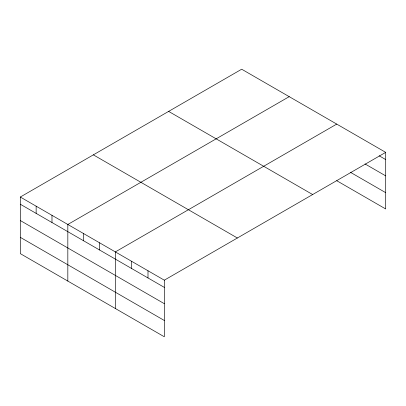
<?xml version="1.0" encoding="UTF-8"?>
<svg xmlns="http://www.w3.org/2000/svg" width="406" height="406" viewBox="0 0 406 406"><rect width="100%" height="100%" fill="white"/><g stroke="black" fill="none" stroke-linecap="round" stroke-linejoin="round"><path stroke-width="0.61" d="M20.3 197.032L164.318 280.181L164.318 336.782L20.3 253.633L20.3 197.032L241.682 69.218L385.7 152.367L385.7 208.968L336.731 180.7M289.209 96.658L67.827 224.472L67.827 281.074M336.731 124.094L115.355 251.908L115.355 308.509M164.318 280.181L385.7 152.367M379.174 155.797L385.7 159.568M365.024 163.933L385.7 175.869M350.337 172.251L385.7 192.667M168.627 111.396L312.645 194.545M93.355 154.853L237.373 238.002M20.3 204.233L164.318 287.382M20.3 220.534L164.318 303.683M20.3 237.332L164.318 320.481M147.997 270.756L147.997 277.958M131.676 261.332L131.676 268.533M99.511 242.763L99.511 249.964M83.666 233.617L83.666 240.819M51.983 215.322L51.983 222.524M36.144 206.177L36.144 213.378"/></g></svg>
